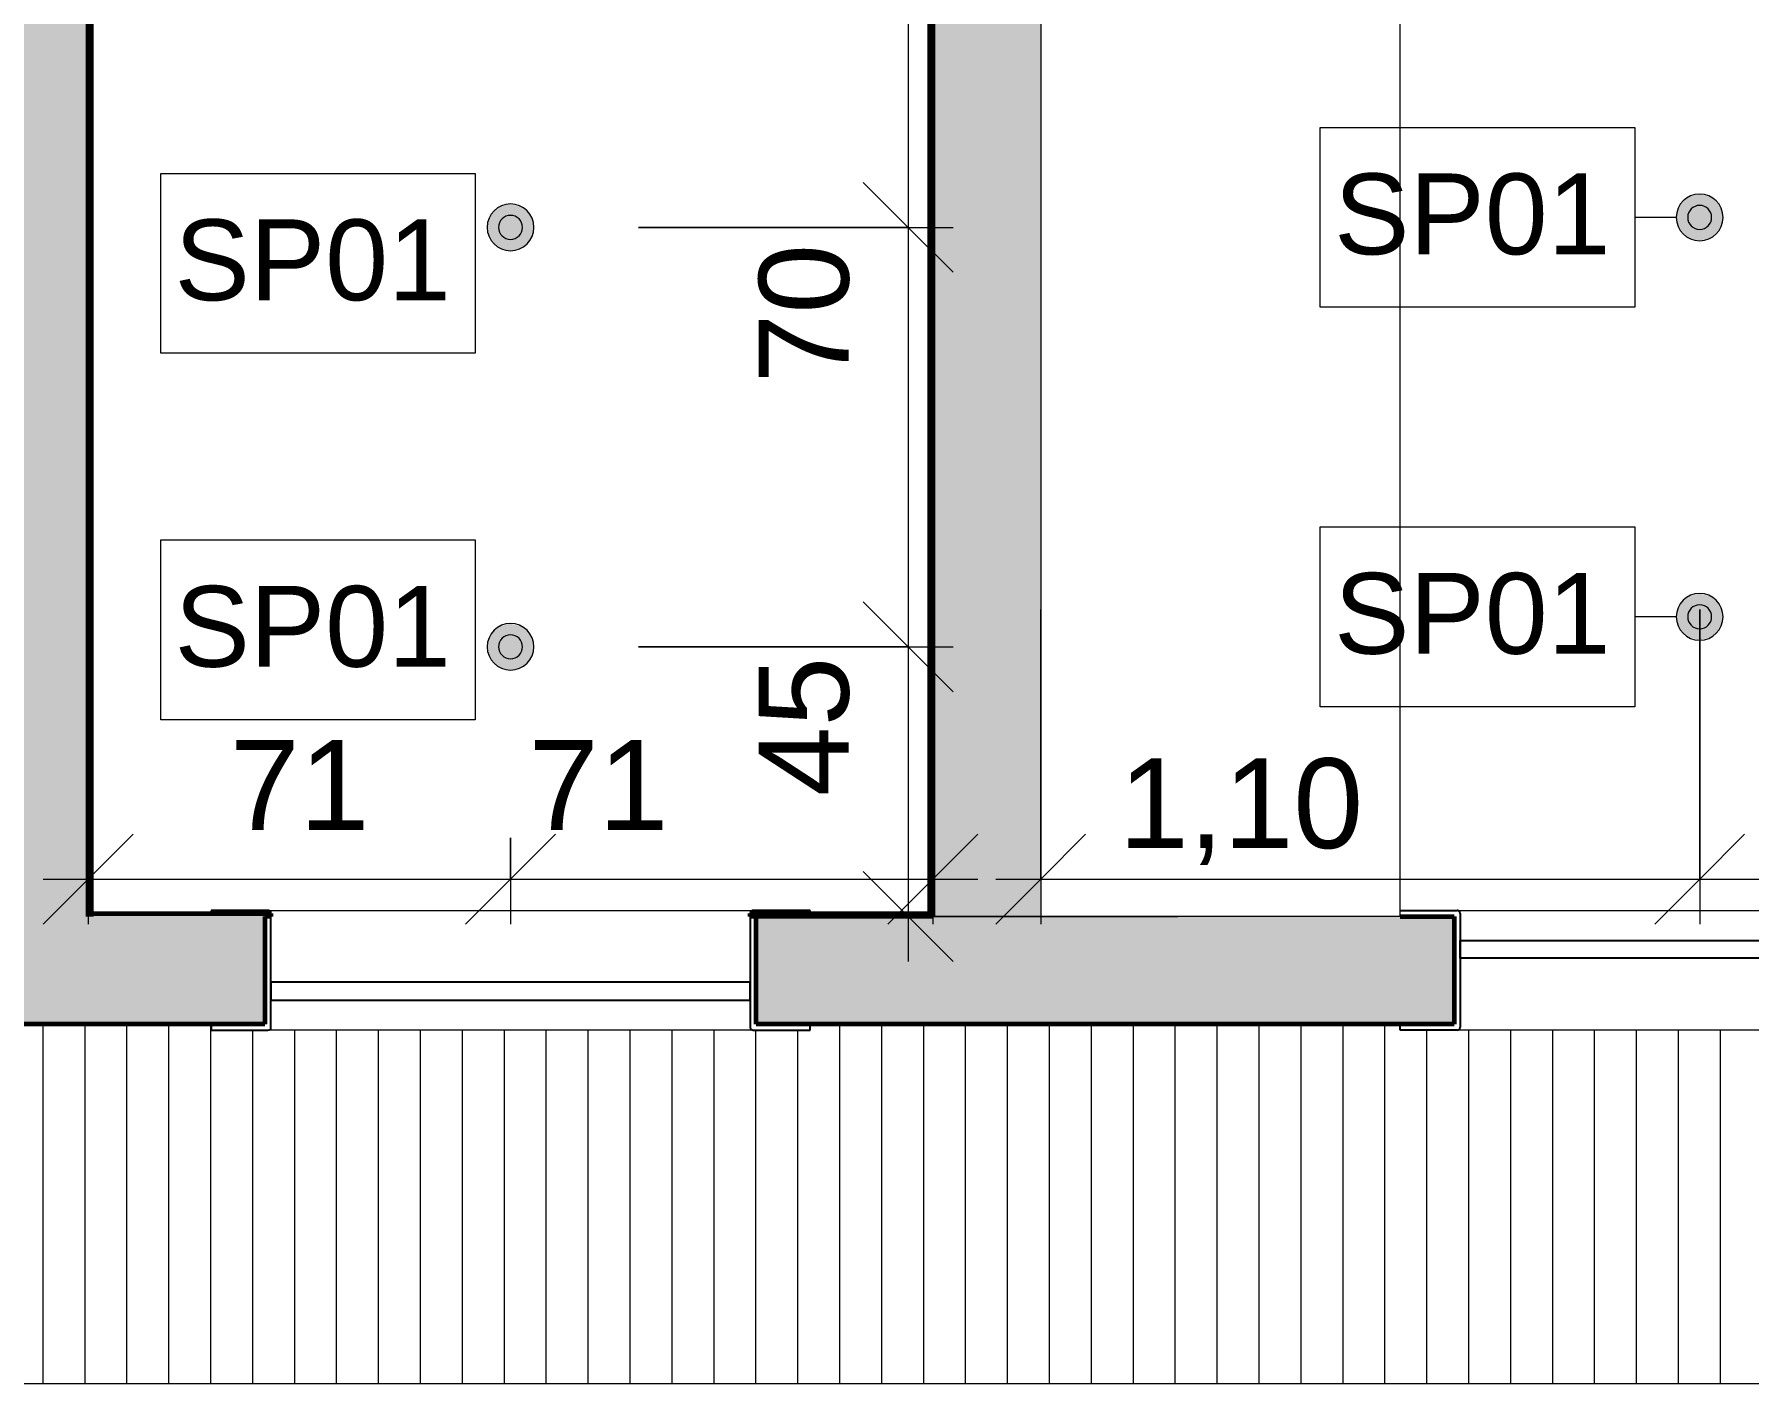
# Model space of a CAD drawing. Header units: millimetres. Extents: x -11845 to 8255, y -23120 to -3200.
# Drawn here: x 2295 to 5157, y -17110 to -14857 of the extents above; entities that cross this region are included whole.
import ezdxf

# ---------------------------------------------------------------- set-up
doc = ezdxf.new("R2010")
doc.units = ezdxf.units.MM
for name, color, linetype, lineweight in [('A-ANNO-DIMS', 211, 'Continuous', 9), ('A-ANNO-DIMS-75', 211, 'Continuous', 9), ('A-GLAZ', 151, 'Continuous', 9), ('A-ROOF', 132, 'Continuous', 9), ('A-ROOF-PATT', 132, 'Continuous', 9), ('A-WALL', 113, 'Continuous', 25), ('A-WALL-PATT', 111, 'Continuous', 25), ('E-LITE-EQPM', 33, 'Continuous', 9), ('E-LITE-EQPM-IDEN', 33, 'Continuous', 9), ('I-FURN', 30, 'Continuous', 9)]:
    doc.layers.add(name, color=color, linetype=linetype, lineweight=lineweight)
doc.styles.add('@Arial Unicode MS', font='ARIALUNI.TTF', dxfattribs={"height": 150})
doc.styles.add('Arial', font='arial.ttf', dxfattribs={"height": 135})
doc.dimstyles.new('CRT_-__Metros_-_Linha_de_chamada_3_5_mm_1', dxfattribs={"dimscale": 304.8, "dimtxt": 150.876728, "dimasz": 0.492126, "dimexe": 0.246063, "dimexo": 0.0625, "dimgap": 0.123031, "dimtad": 1, "dimdec": 0, "dimlfac": 0.1, "dimdsep": 46, "dimtxsty": '@Arial Unicode MS', "dimblk1": 'OBLIQUE', "dimblk2": 'OBLIQUE', "dimsah": 1, "dimcen": 0.09, "dimdle": 0.246063, "dimazin": 0, "dimtfac": 1, "dimtdec": 4, "dimtix": 1, "dimtmove": 0, "dimatfit": 3, "dimfxl": 1.476378, "dimfxlon": 1, "dimtvp": 1, "dimtolj": 1, "dimtzin": 0, "dimarcsym": 2})
doc.dimstyles.new('CRT_-__Metros_-_Linha_de_chamada_3_5_mm_2', dxfattribs={"dimscale": 304.8, "dimtxt": 150.876728, "dimasz": 0.492126, "dimexe": 0.246063, "dimexo": 0.0625, "dimgap": 0.123031, "dimtad": 1, "dimlfac": 0.001, "dimrnd": 0.01, "dimzin": 0, "dimdsep": 46, "dimtxsty": '@Arial Unicode MS', "dimblk1": 'OBLIQUE', "dimblk2": 'OBLIQUE', "dimsah": 1, "dimcen": 0.09, "dimdle": 0.246063, "dimazin": 0, "dimtfac": 1, "dimtdec": 4, "dimtix": 1, "dimtmove": 2, "dimatfit": 3, "dimfxl": 1.476378, "dimfxlon": 1, "dimtvp": 1, "dimtolj": 1, "dimtzin": 0, "dimarcsym": 2})
doc.dimstyles.new('CRT_-__Metros_-_Linha_de_chamada_3_5_mm_3', dxfattribs={"dimscale": 304.8, "dimtxt": 150.876728, "dimasz": 0.492126, "dimexe": 0.246063, "dimexo": 0.0625, "dimgap": 0.123031, "dimtad": 1, "dimdec": 0, "dimlfac": 0.1, "dimdsep": 46, "dimtxsty": '@Arial Unicode MS', "dimblk1": 'OBLIQUE', "dimblk2": 'OBLIQUE', "dimsah": 1, "dimcen": 0.09, "dimdle": 0.246063, "dimazin": 0, "dimtfac": 1, "dimtdec": 4, "dimtix": 1, "dimtmove": 2, "dimatfit": 3, "dimfxl": 1.476378, "dimfxlon": 1, "dimtvp": 1, "dimtolj": 1, "dimtzin": 0, "dimarcsym": 2})

# ---------------------------------------------------------------- blocks, each defined once
blk = doc.blocks.new('Janela basculante e folha fixa - 80 x 160 cm-4197855-PLANTA DE FORRO TÉRREO')
at = {"layer": 'A-GLAZ', "lineweight": 25}
for p, q in [((-413.2, 100), (-508.2, 100)), ((-508.2, 100), (-508.2, 90)), ((-408.2, -90), (-408.2, 95)), ((391.8, 95), (391.8, -90)), ((491.8, 100), (396.8, 100)), ((491.8, 90), (491.8, 100)), ((391.8, 50), (-408.2, 50)), ((-408.2, 50), (-408.2, 20)), ((391.8, 20), (391.8, 50)), ((-408.2, 20), (391.8, 20)), ((-508.2, -95), (-508.2, -100)), ((-508.2, -100), (-413.2, -100)), ((396.8, -100), (491.8, -100)), ((491.8, -100), (491.8, -95))]:
    blk.add_line(p, q, dxfattribs=at)
at = {"layer": 'A-GLAZ'}
for p, q in [((-418.2, 90), (-418.2, -90)), ((-413.2, 100), (396.8, 100)), ((401.8, -90), (401.8, 90)), ((396.8, -100), (-413.2, -100))]:
    blk.add_line(p, q, dxfattribs=at)
at = {"layer": 'A-GLAZ', "lineweight": 25}
for centre, start, end in [((-413.2, 95), 0, 90), ((396.8, 95), 90, 180), ((-413.2, -95), 270, 0), ((396.8, -95), 180, 270)]:
    blk.add_arc(centre, 5, start, end, dxfattribs=at)
at = {"layer": 'A-GLAZ'}
for points, knots in [([(-408.2, 95), (-408.2, 95.4), (-408.3, 96.1), (-408.6, 96.9), (-408.8, 97.5), (-409.1, 98), (-409.4, 98.3), (-409.7, 98.6), (-410.1, 98.9), (-410.4, 99.2), (-410.8, 99.4), (-411.3, 99.6), (-412.1, 99.9), (-412.8, 100), (-413.2, 100)], [-1, -1, -1, -1, -0.833333, -0.75, -0.666667, -0.583333, -0.541667, -0.5, -0.416667, -0.375, -0.333333, -0.25, -0.166667, 0, 0, 0, 0]), ([(396.8, 100), (396.4, 100), (395.7, 99.9), (394.9, 99.6), (394.4, 99.4), (394, 99.2), (393.7, 98.9), (393.3, 98.6), (393.1, 98.3), (392.8, 98), (392.5, 97.5), (392.2, 96.9), (391.9, 96.1), (391.8, 95.4), (391.8, 95)], [0, 0, 0, 0, 0.166667, 0.25, 0.333333, 0.375, 0.416667, 0.5, 0.541667, 0.583333, 0.666667, 0.75, 0.833333, 1, 1, 1, 1]), ([(-413.2, -100), (-412.8, -100), (-412.1, -99.9), (-411.3, -99.6), (-410.8, -99.4), (-410.4, -99.2), (-410.1, -98.9), (-409.7, -98.6), (-409.4, -98.3), (-409.1, -98), (-408.8, -97.5), (-408.6, -96.9), (-408.3, -96.1), (-408.2, -95.4), (-408.2, -95)], [-1, -1, -1, -1, -0.833333, -0.75, -0.666667, -0.625, -0.583333, -0.5, -0.458333, -0.416667, -0.333333, -0.25, -0.166667, 0, 0, 0, 0]), ([(391.8, -95), (391.8, -95.4), (391.9, -96.1), (392.2, -96.9), (392.5, -97.5), (392.8, -98), (393.1, -98.3), (393.3, -98.6), (393.8, -99), (394.2, -99.3), (394.6, -99.5), (395, -99.7), (395.7, -99.9), (396.4, -100), (396.8, -100)], [0, 0, 0, 0, 0.166667, 0.25, 0.333333, 0.416667, 0.458333, 0.5, 0.583333, 0.666667, 0.708333, 0.75, 0.833333, 1, 1, 1, 1])]:
    blk.add_open_spline(points, degree=3, knots=knots, dxfattribs=at)
blk = doc.blocks.new('Janela basculante e folha fixa - 80 x 160 cm-4197830-PLANTA DE FORRO TÉRREO')
at = {"layer": 'A-GLAZ', "lineweight": 25}
for p, q in [((-508.2, 90), (-508.2, 100)), ((-508.2, 100), (-413.2, 100)), ((-408.2, 95), (-408.2, -95)), ((391.8, -95), (391.8, 95)), ((396.8, 100), (491.8, 100)), ((491.8, 100), (491.8, 90)), ((-408.2, -50), (-408.2, -20)), ((-408.2, -20), (391.8, -20)), ((391.8, -20), (391.8, -50)), ((391.8, -50), (-408.2, -50)), ((-413.2, -100), (-508.2, -100)), ((491.8, -100), (396.8, -100))]:
    blk.add_line(p, q, dxfattribs=at)
at = {"layer": 'A-GLAZ'}
for p, q in [((-418.2, -90), (-418.2, 90)), ((-413.2, 100), (396.8, 100)), ((401.8, 90), (401.8, -90)), ((396.8, -100), (-413.2, -100))]:
    blk.add_line(p, q, dxfattribs=at)
at = {"layer": 'A-GLAZ', "lineweight": 25}
for centre, start, end in [((-413.2, 95), 360, 90), ((396.8, 95), 90, 180), ((-413.2, -95), 270, 0), ((396.8, -95), 180, 270)]:
    blk.add_arc(centre, 5, start, end, dxfattribs=at)
at = {"layer": 'A-GLAZ'}
for points, knots in [([(-413.2, 100), (-412.8, 100), (-412.1, 99.9), (-411.3, 99.6), (-410.8, 99.4), (-410.4, 99.2), (-410.1, 98.9), (-409.7, 98.6), (-409.4, 98.3), (-409.1, 98), (-408.8, 97.5), (-408.6, 96.9), (-408.3, 96.1), (-408.2, 95.4), (-408.2, 95)], [0, 0, 0, 0, 0.166667, 0.25, 0.333333, 0.375, 0.416667, 0.5, 0.541667, 0.583333, 0.666667, 0.75, 0.833333, 1, 1, 1, 1]), ([(391.8, 95), (391.8, 95.4), (391.9, 96.1), (392.2, 96.9), (392.5, 97.5), (392.8, 98), (393.1, 98.3), (393.3, 98.6), (393.7, 98.9), (394, 99.2), (394.4, 99.4), (394.9, 99.6), (395.7, 99.9), (396.4, 100), (396.8, 100)], [-1, -1, -1, -1, -0.833333, -0.75, -0.666667, -0.583333, -0.541667, -0.5, -0.416667, -0.375, -0.333333, -0.25, -0.166667, 0, 0, 0, 0]), ([(-408.2, -95), (-408.2, -95.4), (-408.3, -96.1), (-408.6, -96.9), (-408.8, -97.5), (-409.1, -98), (-409.4, -98.3), (-409.7, -98.6), (-410.1, -99), (-410.6, -99.3), (-411, -99.5), (-411.4, -99.7), (-412.1, -99.9), (-412.8, -100), (-413.2, -100)], [0, 0, 0, 0, 0.166667, 0.25, 0.333333, 0.416667, 0.458333, 0.5, 0.583333, 0.666667, 0.708333, 0.75, 0.833333, 1, 1, 1, 1]), ([(396.8, -100), (396.4, -100), (395.7, -99.9), (394.9, -99.6), (394.4, -99.4), (394, -99.2), (393.7, -98.9), (393.3, -98.6), (393.1, -98.3), (392.8, -98), (392.5, -97.5), (392.2, -96.9), (391.9, -96.1), (391.8, -95.4), (391.8, -95)], [-1, -1, -1, -1, -0.833333, -0.75, -0.666667, -0.625, -0.583333, -0.5, -0.458333, -0.416667, -0.333333, -0.25, -0.166667, 0, 0, 0, 0])]:
    blk.add_open_spline(points, degree=3, knots=knots, dxfattribs=at)
blk = doc.blocks.new('CLOSET 01 - CLOSET 01-4622994-PLANTA DE FORRO TÉRREO')
at = {"layer": 'I-FURN'}
for p, q in [((1500, 600), (-1490, 600)), ((1500, 600), (1500, 0)), ((-1500, 0), (-1500, 550)), ((-1500, 0), (1500, 0))]:
    blk.add_line(p, q, dxfattribs=at)
blk = doc.blocks.new('Lâmpada Redonda Embutida - Iluminação-4448281-PLANTA DE FORRO TÉRREO')
at = {"layer": 'E-LITE-EQPM'}
for points in [[(39, 0), (33.8, 19.5), (19.5, 33.8), (-1.6, 38.6), (-19.5, 33.8), (-33.8, 19.5), (-39, 0), (-20, 0), (-14.1, 14.1), (0, 20), (14.1, 14.1), (20, 0), (33.6, 0)], [(-1.6, 0), (20, 0), (14.1, 14.1), (0, 20), (-14.1, 14.1), (-20, 0)], [(0, -39), (19.5, -33.8), (33.8, -19.5), (39, 0), (20, 0), (14.1, -14.1), (-0.3, -19.9), (-14.1, -14.1), (-20, 0), (-39, 0), (-33.8, -19.5), (-19.5, -33.8), (-1.6, -38.6)], [(0, -20), (14.1, -14.1), (20, 0), (-20, 0), (-14.1, -14.1), (-1.6, -19.3)]]:
    blk.add_hatch(color=133, dxfattribs=at).paths.add_polyline_path(points)
for radius, start, end in [(39, 360, 180), (39, 180, 360), (20, 360, 180), (20, 360, 180), (20, 180, 360), (20, 180, 360)]:
    blk.add_arc((0, 0), radius, start, end, dxfattribs=at)
blk = doc.blocks.new('Lâmpada Redonda Embutida - Iluminação-V2-PLANTA DE FORRO TÉRREO')
at = {"layer": 'E-LITE-EQPM'}
for points in [[(33.6, 0), (39, 0), (33.8, 19.5), (19.5, 33.8), (0, 39), (-19.5, 33.8), (-33.8, 19.5), (-39, 0), (-20, 0), (-14.1, 14.1), (0, 20), (14.1, 14.1), (20, 0), (29.7, 0)], [(-20, 0), (20, 0), (14.1, 14.1), (0, 20), (-14.1, 14.1)], [(0, -39), (19.5, -33.8), (33.8, -19.5), (39, 0), (20, 0), (14.1, -14.1), (-0.2, -19.9), (-14.1, -14.1), (-20, 0), (-39, 0), (-33.8, -19.5), (-19.5, -33.8), (-0.1, -39)], [(0, -20), (14.1, -14.1), (20, 0), (-20, 0), (-14.1, -14.1)]]:
    blk.add_hatch(color=133, dxfattribs=at).paths.add_polyline_path(points)
for radius, start, end in [(39, 360, 180), (39, 180, 360), (20, 360, 180), (20, 360, 180), (20, 180, 360), (20, 180, 360)]:
    blk.add_arc((0, 0), radius, start, end, dxfattribs=at)
blk = doc.blocks.new('DIMBLOCK80-PLANTA DE FORRO TÉRREO')
at = {"layer": 'A-ANNO-DIMS-75'}
for p, q in [((2385.4, -15817.6), (2385.4, -16342.6)), ((2385.4, -16267.6), (2385.4, -15817.6)), ((3090.4, -16198.5), (3090.4, -16342.6)), ((3090.4, -16267.6), (3090.4, -16198.5)), ((2310.4, -16267.6), (3090.4, -16267.6))]:
    blk.add_line(p, q, dxfattribs=at)
at = {"layer": 'A-ANNO-DIMS-75', "lineweight": 18}
for p, q in [((2385.4, -16267.6), (2460.4, -16192.6)), ((3090.4, -16267.6), (3165.4, -16192.6)), ((2385.4, -16267.6), (2310.4, -16342.6)), ((3090.4, -16267.6), (3015.4, -16342.6))]:
    blk.add_line(p, q, dxfattribs=at)
at = {"layer": 'A-ANNO-DIMS-75', "color": 0, "insert": (2621.7, -16035.4), "char_height": 150, "width": 278.81, "attachment_point": 1, "line_spacing_factor": 1.117605, "style": '@Arial Unicode MS'}
blk.add_mtext('71', dxfattribs=at)
blk = doc.blocks.new('_Oblique')
at = {"color": 0, "linetype": 'ByBlock', "lineweight": -2}
blk.add_line((-0.5, -0.5), (0.5, 0.5), dxfattribs=at)
blk = doc.blocks.new('DIMBLOCK81-PLANTA DE FORRO TÉRREO')
at = {"layer": 'A-ANNO-DIMS-75'}
for p, q in [((3795.4, -15817.6), (3795.4, -16342.6)), ((3795.4, -16267.6), (3795.4, -15817.6)), ((3090.4, -16198.5), (3090.4, -16342.6)), ((3090.4, -16267.6), (3090.4, -16198.5)), ((3090.4, -16267.6), (3870.4, -16267.6))]:
    blk.add_line(p, q, dxfattribs=at)
at = {"layer": 'A-ANNO-DIMS-75', "lineweight": 18}
for p, q in [((3090.4, -16267.6), (3165.4, -16192.6)), ((3795.4, -16267.6), (3870.4, -16192.6)), ((3090.4, -16267.6), (3015.4, -16342.6)), ((3795.4, -16267.6), (3720.4, -16342.6))]:
    blk.add_line(p, q, dxfattribs=at)
at = {"layer": 'A-ANNO-DIMS-75', "color": 0, "insert": (3120.7, -16035.4), "char_height": 150, "width": 278.81, "attachment_point": 1, "line_spacing_factor": 1.117605, "style": '@Arial Unicode MS'}
blk.add_mtext('71', dxfattribs=at)
blk = doc.blocks.new('DIMBLOCK84-PLANTA DE FORRO TÉRREO')
at = {"layer": 'A-ANNO-DIMS-75', "lineweight": 18}
for p, q in [((3754.2, -14479.7), (3679.2, -14404.7)), ((3754.2, -14479.7), (3829.2, -14554.7)), ((3754.2, -15179.7), (3679.2, -15104.7)), ((3754.2, -15179.7), (3829.2, -15254.7))]:
    blk.add_line(p, q, dxfattribs=at)
at = {"layer": 'A-ANNO-DIMS-75'}
for p, q in [((3304.2, -14479.7), (3829.2, -14479.7)), ((3754.2, -14479.7), (3304.2, -14479.7)), ((3754.2, -14479.7), (3754.2, -15179.7)), ((3304.2, -15179.7), (3829.2, -15179.7)), ((3754.2, -15179.7), (3304.2, -15179.7))]:
    blk.add_line(p, q, dxfattribs=at)
at = {"layer": 'A-ANNO-DIMS-75', "color": 0, "insert": (3504.8, -14741.5), "char_height": 150, "width": 278.81, "attachment_point": 1, "rotation": 90, "line_spacing_factor": 1.117605, "style": '@Arial Unicode MS'}
blk.add_mtext('70', dxfattribs=at)
blk = doc.blocks.new('DIMBLOCK85-PLANTA DE FORRO TÉRREO')
at = {"layer": 'A-ANNO-DIMS-75', "lineweight": 18}
for p, q in [((3754.2, -15179.7), (3679.2, -15104.7)), ((3754.2, -15179.7), (3829.2, -15254.7)), ((3754.2, -15879.7), (3679.2, -15804.7)), ((3754.2, -15879.7), (3829.2, -15954.7))]:
    blk.add_line(p, q, dxfattribs=at)
at = {"layer": 'A-ANNO-DIMS-75'}
for p, q in [((3304.2, -15179.7), (3829.2, -15179.7)), ((3754.2, -15179.7), (3304.2, -15179.7)), ((3754.2, -15179.7), (3754.2, -15879.7)), ((3304.2, -15879.7), (3829.2, -15879.7)), ((3754.2, -15879.7), (3304.2, -15879.7))]:
    blk.add_line(p, q, dxfattribs=at)
at = {"layer": 'A-ANNO-DIMS-75', "color": 0, "insert": (3504.8, -15440.3), "char_height": 150, "width": 278.81, "attachment_point": 1, "rotation": 90, "line_spacing_factor": 1.117605, "style": '@Arial Unicode MS'}
blk.add_mtext('70', dxfattribs=at)
blk = doc.blocks.new('DIMBLOCK86-PLANTA DE FORRO TÉRREO')
at = {"layer": 'A-ANNO-DIMS-75', "lineweight": 18}
for p, q in [((3754.2, -15879.7), (3679.2, -15804.7)), ((3754.2, -15879.7), (3829.2, -15954.7)), ((3754.2, -16329.7), (3679.2, -16254.7)), ((3754.2, -16329.7), (3829.2, -16404.7))]:
    blk.add_line(p, q, dxfattribs=at)
at = {"layer": 'A-ANNO-DIMS-75'}
for p, q in [((3304.2, -15879.7), (3829.2, -15879.7)), ((3754.2, -15879.7), (3304.2, -15879.7)), ((3754.2, -15879.7), (3754.2, -16404.7)), ((4204.2, -16329.7), (3679.2, -16329.7)), ((3754.2, -16329.7), (4204.2, -16329.7))]:
    blk.add_line(p, q, dxfattribs=at)
at = {"layer": 'A-ANNO-DIMS-75', "color": 0, "insert": (3504.8, -16129.3), "char_height": 150, "width": 278.81, "attachment_point": 1, "rotation": 90, "line_spacing_factor": 1.117605, "style": '@Arial Unicode MS'}
blk.add_mtext('45', dxfattribs=at)
blk = doc.blocks.new('CRT_TAG_LUMINÁRIAS - Em caixas-4919060-PLANTA DE FORRO TÉRREO')
at = {"layer": 'E-LITE-EQPM-IDEN'}
for p, q in [((-5, -2.8), (-5, 1.2)), ((-5, 1.2), (2, 1.2)), ((2, 1.2), (2, -2.8)), ((2, -2.8), (-5, -2.8))]:
    blk.add_line(p, q, dxfattribs=at)
blk = doc.blocks.new('DIMBLOCK139-PLANTA DE FORRO TÉRREO')
at = {"layer": 'A-ANNO-DIMS-75'}
for p, q in [((3975.4, -15817.6), (3975.4, -16342.6)), ((3975.4, -16267.6), (3975.4, -15817.6)), ((5075.4, -15817.6), (5075.4, -16342.6)), ((5075.4, -16267.6), (5075.4, -15817.6)), ((3900.4, -16267.6), (5075.4, -16267.6))]:
    blk.add_line(p, q, dxfattribs=at)
at = {"layer": 'A-ANNO-DIMS-75', "lineweight": 18}
for p, q in [((3975.4, -16267.6), (4050.4, -16192.6)), ((5075.4, -16267.6), (5150.4, -16192.6)), ((3975.4, -16267.6), (3900.4, -16342.6)), ((5075.4, -16267.6), (5000.4, -16342.6))]:
    blk.add_line(p, q, dxfattribs=at)
at = {"layer": 'A-ANNO-DIMS-75', "color": 0, "insert": (4105.8, -16065.8), "char_height": 150, "width": 487.012, "attachment_point": 1, "line_spacing_factor": 1.117605, "style": '@Arial Unicode MS'}
blk.add_mtext('1,10', dxfattribs=at)
blk = doc.blocks.new('DIMBLOCK140-PLANTA DE FORRO TÉRREO')
at = {"layer": 'A-ANNO-DIMS-75'}
for p, q in [((5075.4, -15817.6), (5075.4, -16342.6)), ((5075.4, -16267.6), (5075.4, -15817.6)), ((6175.4, -15817.6), (6175.4, -16342.6)), ((6175.4, -16267.6), (6175.4, -15817.6)), ((5075.4, -16267.6), (6250.4, -16267.6))]:
    blk.add_line(p, q, dxfattribs=at)
at = {"layer": 'A-ANNO-DIMS-75', "lineweight": 18}
for p, q in [((5075.4, -16267.6), (5150.4, -16192.6)), ((6175.4, -16267.6), (6250.4, -16192.6)), ((5075.4, -16267.6), (5000.4, -16342.6)), ((6175.4, -16267.6), (6100.4, -16342.6))]:
    blk.add_line(p, q, dxfattribs=at)
at = {"layer": 'A-ANNO-DIMS-75', "color": 0, "insert": (5673.3, -16035.4), "char_height": 150, "width": 487.012, "attachment_point": 1, "line_spacing_factor": 1.117605, "style": '@Arial Unicode MS'}
blk.add_mtext('1,10', dxfattribs=at)

msp = doc.modelspace()

# ---------------------------------------------------------------- hatches: boundary and pattern name
at = {"layer": 'A-ROOF-PATT'}
h = msp.add_hatch(dxfattribs=at)
h.set_pattern_fill('FP_7', color=256, style=0, pattern_type=2)
h.set_pattern_definition([(90, (0, -2204.936), (70, -4e-15), [])])
h.paths.add_polyline_path([(6496.856, -17109.651), (6955.38, -17109.651), (6955.38, -13339.651), (6415.38, -13339.651), (6415.38, -13329.651), (6355.38, -13329.651), (6355.38, -16509.651), (5575.38, -16509.651), (5575.38, -16519.651), (4575.38, -16519.651), (4575.38, -16509.651), (3590.38, -16509.651), (3590.38, -16519.651), (2590.38, -16519.651), (2590.38, -16509.651), (2000.38, -16509.651), (2000.38, -16519.651), (1000.38, -16519.651), (1000.38, -16509.651), (615.38, -16509.651), (615.38, -13339.651), (15.38, -13339.651), (15.38, -17109.651), (4792.81, -17109.651)])
h.paths.add_polyline_path([(4673.915, -16518.186), (4675.21, -16515.945), (4674.344, -16517.151)])
h.paths.add_polyline_path([(4670.38, -16519.651), (4672.88, -16518.981), (4671.674, -16519.115), (4670.791, -16519.48)])
h.paths.add_polyline_path([(2688.915, -16518.186), (2690.233, -16515.766), (2689.344, -16517.151)])
h.paths.add_polyline_path([(2685.38, -16519.651), (2687.88, -16518.981), (2686.674, -16519.115), (2685.791, -16519.48)])
h.paths.add_polyline_path([(1098.915, -16518.186), (1100.21, -16515.945), (1099.344, -16517.151)])
h.paths.add_polyline_path([(1095.38, -16519.651), (1097.88, -16518.981), (1096.674, -16519.115), (1095.791, -16519.48)])
h.paths.add_polyline_path([(6513.915, -13338.186), (6515.21, -13335.945), (6514.344, -13337.151)])
h.paths.add_polyline_path([(6510.38, -13339.651), (6512.88, -13338.981), (6511.674, -13339.115), (6510.791, -13339.48)])
at = {"layer": 'A-WALL-PATT'}
h = msp.add_hatch(color=256, dxfattribs=at)
h.paths.add_polyline_path([(2205.38, -16329.651), (2385.38, -16329.651), (2385.38, -13329.651), (2205.38, -13329.651), (2205.38, -16324.651)])
h.paths.add_polyline_path([(2385.38, -13149.651), (2385.38, -13074.651), (2205.38, -13074.651), (2205.38, -13149.651), (2236.741, -13149.651)])
h.paths.add_polyline_path([(2205.38, -12224.651), (2385.38, -12224.651), (2385.38, -12149.651), (2205.38, -12149.651), (2205.38, -12199.651)])
for points in [[(2385.38, -16329.651), (2390.38, -16329.651), (2390.38, -13329.651), (2385.38, -13329.651), (2385.38, -15918.178)], [(3795.38, -16329.651), (3975.38, -16329.651), (3975.38, -13329.651), (3795.38, -13329.651), (3795.38, -16324.651)], [(3795.38, -16329.651), (3795.38, -13339.651), (3790.38, -13339.651), (3790.38, -16329.651)]]:
    msp.add_hatch(color=256, dxfattribs=at).paths.add_polyline_path(points)
h = msp.add_hatch(color=256, dxfattribs=at)
h.paths.add_polyline_path([(6355.38, -16509.651), (6355.38, -16329.651), (5485.38, -16329.651), (5485.38, -16509.651), (6175.38, -16509.651)])
h.paths.add_polyline_path([(4366.798, -16509.651), (4665.38, -16509.651), (4665.38, -16329.651), (3500.38, -16329.651), (3500.38, -16509.651), (3975.38, -16509.651)])
h.paths.add_polyline_path([(2680.38, -16509.651), (2680.38, -16329.651), (1910.38, -16329.651), (1910.38, -16509.651), (2662.752, -16509.651)])
h.paths.add_polyline_path([(958.706, -16509.651), (1090.38, -16509.651), (1090.38, -16329.651), (795.38, -16329.651), (795.38, -16509.651)])
h = msp.add_hatch(color=256, dxfattribs=at)
h.paths.add_polyline_path([(3514.775, -16329.651), (3795.38, -16329.651), (3795.38, -16324.651), (3490.38, -16324.651), (3490.38, -16329.651)])
h.paths.add_polyline_path([(2690.38, -16329.651), (2690.38, -16324.651), (2385.38, -16324.651), (2385.38, -16329.651), (2680.38, -16329.651)])

# ---------------------------------------------------------------- linework, layer by layer
at = {"layer": 'A-ROOF'}
msp.add_line((6955.38, -17109.651), (15.38, -17109.651), dxfattribs=at)
at = {"layer": 'A-WALL', "lineweight": 60}
for p, q in [((2385.38, -16329.651), (2385.38, -13329.651)), ((2390.38, -13329.651), (2390.38, -16329.651)), ((3790.38, -16329.651), (3790.38, -13339.651)), ((3795.38, -13339.651), (3795.38, -16329.651)), ((2385.38, -16324.651), (2690.38, -16324.651)), ((2680.38, -16329.651), (2680.38, -16509.651)), ((2690.38, -16329.651), (2680.38, -16329.651)), ((2690.38, -16324.651), (2690.38, -16329.651)), ((3490.38, -16324.651), (3795.38, -16324.651)), ((3490.38, -16329.651), (3490.38, -16324.651)), ((3795.38, -16329.651), (3490.38, -16329.651)), ((3500.38, -16509.651), (3500.38, -16329.651)), ((4575.38, -16329.651), (4665.38, -16329.651)), ((4665.38, -16329.651), (4665.38, -16509.651)), ((2680.38, -16509.651), (1910.38, -16509.651)), ((4665.38, -16509.651), (3500.38, -16509.651))]:
    msp.add_line(p, q, dxfattribs=at)
at = {"layer": 'E-LITE-EQPM-IDEN'}
for p, q in [((5036.38, -15162.984), (4967.018, -15162.984)), ((5036.38, -15829.651), (4967.018, -15829.651))]:
    msp.add_line(p, q, dxfattribs=at)

# ---------------------------------------------------------------- block references
at = {"layer": 'A-GLAZ', "rotation": 180}
for name, p in [('Janela basculante e folha fixa - 80 x 160 cm-4197855-PLANTA DE FORRO TÉRREO', (3082.191, -16419.651)), ('Janela basculante e folha fixa - 80 x 160 cm-4197830-PLANTA DE FORRO TÉRREO', (5067.191, -16419.651))]:
    msp.add_blockref(name, p, dxfattribs=at)
at = {"layer": 'E-LITE-EQPM'}
for name, p in [('Lâmpada Redonda Embutida - Iluminação-4448281-PLANTA DE FORRO TÉRREO', (3090.38, -15179.651)), ('Lâmpada Redonda Embutida - Iluminação-V2-PLANTA DE FORRO TÉRREO', (5075.38, -15162.984)), ('Lâmpada Redonda Embutida - Iluminação-V2-PLANTA DE FORRO TÉRREO', (5075.38, -15829.651)), ('Lâmpada Redonda Embutida - Iluminação-4448281-PLANTA DE FORRO TÉRREO', (3090.38, -15879.651))]:
    msp.add_blockref(name, p, dxfattribs=at)
at = {"layer": 'E-LITE-EQPM-IDEN', "xscale": 74.99999999999996, "yscale": 74.99999999999996, "zscale": 74.99999999999996}
for p in [(4817.018, -15102.984), (2881.361, -15179.651), (4817.018, -15769.651), (2881.361, -15791.333)]:
    msp.add_blockref('CRT_TAG_LUMINÁRIAS - Em caixas-4919060-PLANTA DE FORRO TÉRREO', p, dxfattribs=at)
at = {"layer": 'I-FURN', "rotation": 269.9999999999998}
msp.add_blockref('CLOSET 01 - CLOSET 01-4622994-PLANTA DE FORRO TÉRREO', (3975.38, -14829.651), dxfattribs=at)

# ---------------------------------------------------------------- texts
at = {"layer": 'E-LITE-EQPM-IDEN', "char_height": 135, "width": 553.16437, "attachment_point": 1, "style": 'Arial'}
for insert in [(4465.112, -15089.72), (2529.455, -15166.387), (4465.112, -15756.387), (2529.455, -15778.069)]:
    msp.add_mtext('SP01', dxfattribs=dict(at, insert=insert))

# ---------------------------------------------------------------- dimensions: what is measured, and where the dimension line sits
at = {"layer": 'A-ANNO-DIMS'}
for base, p1, p2, override, picture, middle in [((3754.206, -15179.651), (3304.206, -14479.651), (3304.206, -15179.651), {"dimpost": '<>', "dimfxl": 700}, 'DIMBLOCK84-PLANTA DE FORRO TÉRREO', (3604.794, -14602.062)), ((3754.206, -15879.651), (3304.206, -15179.651), (3304.206, -15879.651), {"dimpost": '<>', "dimfxl": 700}, 'DIMBLOCK85-PLANTA DE FORRO TÉRREO', (3604.794, -15300.918)), ((3754.206, -16329.651), (3304.206, -15879.651), (4204.206, -16329.651), {"dimpost": '<>', "dimfxl": 1006.23059}, 'DIMBLOCK86-PLANTA DE FORRO TÉRREO', (3604.794, -15989.853))]:
    dim = msp.add_linear_dim(base=base, p1=p1, p2=p2, angle=90, dimstyle='CRT_-__Metros_-_Linha_de_chamada_3_5_mm_3', override=override, dxfattribs=at)
    dim.commit()
    dim.dimension.update_dxf_attribs({"geometry": picture, "text_midpoint": middle, "dimtype": 160, "text_rotation": 90})
dim = msp.add_linear_dim(base=(3090.379936706, -16267.619929692), p1=(2385.379936706, -15817.619929692), p2=(3090.379936706, -16198.495281409), dimstyle='CRT_-__Metros_-_Linha_de_chamada_3_5_mm_1', override={"dimpost": '<>', "dimfxl": 801.30583}, dxfattribs=at)
dim.commit()
dim.dimension.update_dxf_attribs({"geometry": 'DIMBLOCK80-PLANTA DE FORRO TÉRREO', "text_midpoint": (2737.879936706, -16154.761811927)})
for base, p1, p2, dimstyle, override, picture, middle in [((3795.379936706, -16267.619929692), (3090.379936706, -16198.495281409), (3795.379936706, -15817.619929692), 'CRT_-__Metros_-_Linha_de_chamada_3_5_mm_3', {"dimpost": '<>', "dimfxl": 801.30583}, 'DIMBLOCK81-PLANTA DE FORRO TÉRREO', (3260.078576042, -16135.415713994)), ((5075.38, -16267.62), (3975.38, -15817.62), (5075.38, -15817.62), 'CRT_-__Metros_-_Linha_de_chamada_3_5_mm_2', {"dimpost": '<>', "dimfxl": 1100}, 'DIMBLOCK139-PLANTA DE FORRO TÉRREO', (4349.313, -16165.795)), ((6175.38, -16267.62), (5075.38, -15817.62), (6175.38, -15817.62), 'CRT_-__Metros_-_Linha_de_chamada_3_5_mm_2', {"dimpost": '<>', "dimfxl": 1100}, 'DIMBLOCK140-PLANTA DE FORRO TÉRREO', (5916.809, -16135.416))]:
    dim = msp.add_linear_dim(base=base, p1=p1, p2=p2, dimstyle=dimstyle, override=override, dxfattribs=at)
    dim.commit()
    dim.dimension.update_dxf_attribs({"geometry": picture, "text_midpoint": middle, "dimtype": 160})

doc.saveas('drawing.dxf')
